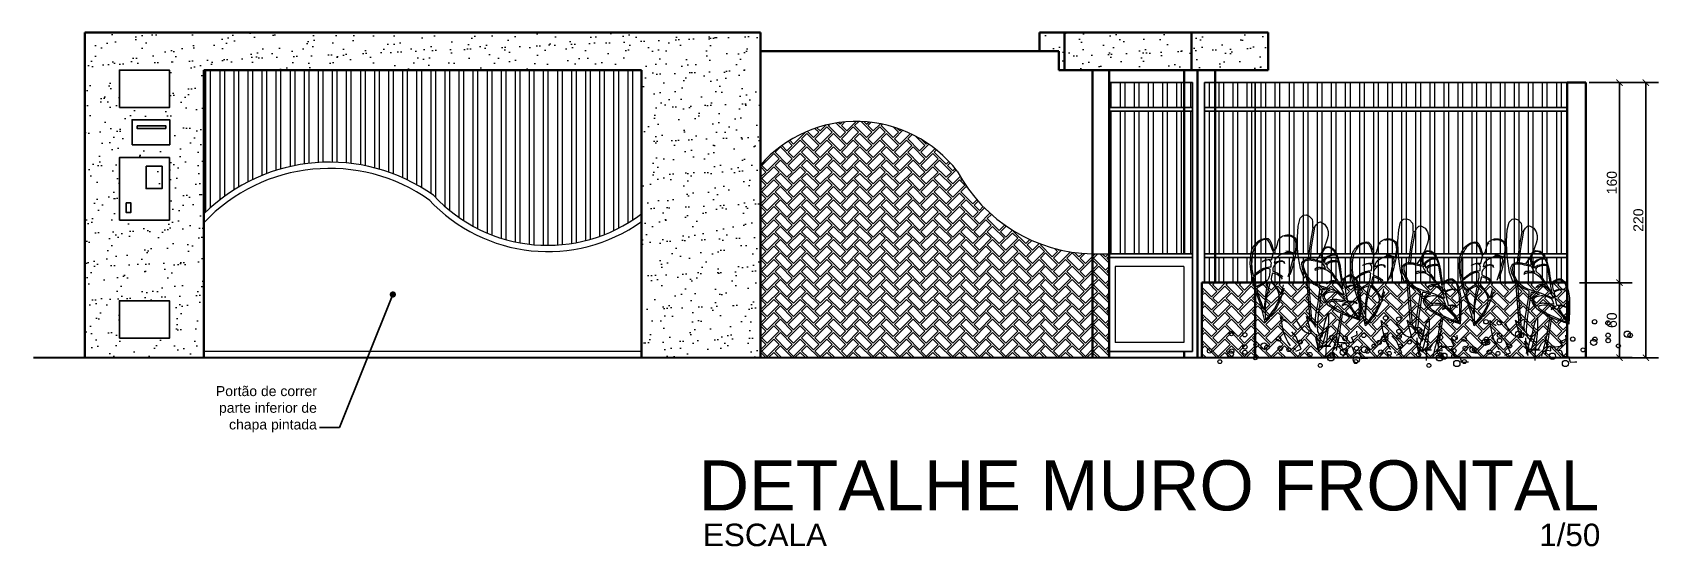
# Model space of a CAD drawing. Header units: millimetres. Extents: x 319 to 362.3, y 126.1 to 165.6.
# Drawn here: x 336.98 to 349.98, y 126.09 to 130.2 of the extents above; entities that cross this region are included whole.
import ezdxf

# ---------------------------------------------------------------- set-up
doc = ezdxf.new("R2010")
doc.units = ezdxf.units.MM
doc.header["$LTSCALE"] = 0.02
doc.header["$MEASUREMENT"] = 0
doc.layers.get('0').update_dxf_attribs({"lineweight": 13})
for name, color, linetype, lineweight in [('Auxiliares', 9, 'Continuous', 13), ('COTAS', 11, 'Continuous', 15), ('GRAMA', 101, 'Continuous', 18), ('Paredes', 4, 'Continuous', 40), ('Peitoril', 2, 'Continuous', 25), ('TEXTO', 20, 'Continuous', 20)]:
    doc.layers.add(name, color=color, linetype=linetype, lineweight=lineweight)
doc.styles.add('ROMANS', font='arial.ttf', dxfattribs={"height": 0.08})
doc.dimstyles.new('ISO-100', dxfattribs={"dimtxt": 0.12, "dimasz": 0.05, "dimexe": 0.1, "dimexo": 0.1, "dimgap": 0.02, "dimtad": 1, "dimlfac": 200, "dimzin": 12, "dimtxsty": 'ROMANS', "dimblk": 'ARCHTICK', "dimcen": 2.5, "dimclrd": 256, "dimclre": 256, "dimclrt": 1, "dimadec": 0, "dimazin": 0, "dimtfac": 1, "dimtix": 1, "dimtmove": 2, "dimatfit": 1, "dimldrblk": 'DOT', "dimfxl": 1, "dimarcsym": 0})
doc.dimstyles.new('ISO-50', dxfattribs={"dimtxt": 0.12, "dimasz": 0.05, "dimexe": 0.1, "dimexo": 0.1, "dimgap": 0.02, "dimtad": 1, "dimlfac": 100, "dimzin": 12, "dimtxsty": 'ROMANS', "dimblk": 'ARCHTICK', "dimcen": 2.5, "dimclrd": 256, "dimclre": 256, "dimclrt": 1, "dimadec": 0, "dimazin": 0, "dimtfac": 1, "dimtix": 1, "dimtmove": 2, "dimatfit": 1, "dimldrblk": 'DOT', "dimfxl": 1, "dimarcsym": 0})
pattern_1 = [(90, (18.07713, 10.19253), (-0.1125, 1e-17), []), (90, (18.11463, 10.23003), (-0.1125, 1e-17), [])]
pattern_2 = [(45, (18.07713, 10.19253), (7e-18, 0.106066017), [0.135, -0.09, 0.06, -0.015]), (45, (18.0347, 10.23496), (7e-18, 0.106066017), [0.135, -0.015, 0.06, -0.09]), (135, (18.07713, 10.19253), (-1e-17, -0.106066017), [0.06, -0.015, 0.135, -0.09]), (135, (18.13016, 10.22435), (1e-17, 0.106066017), [-0.09, 0.135, -0.015, 0.06])]
pattern_3 = [(82.5, (18.07713, 10.19253), (-0.14070132, 0.13179271), [0, -0.152, 0, -0.17, 0, -0.1625]), (52.5, (18.07713, 10.19253), (-0.07441375, 0.32469797), [0, -0.082, 0, -0.137, 0, -0.0525]), (12.5, (17.99015, 10.10556), (0.21980293, 0.22060324), [0, -0.05, 0, -0.18, 0, -0.235]), (2.5, (17.99015, 10.10556), (0.15050422, 0.27462629), [0, -0.025, 0, -0.118, 0, -0.135])]

# ---------------------------------------------------------------- blocks, each defined once
blk = doc.blocks.new('_ArchTick')
at = {"layer": 'COTAS', "color": 0, "const_width": 0.15}
blk.add_lwpolyline([(-0.5, -0.5), (0.5, 0.5)], dxfattribs=at)
blk = doc.blocks.new('_DOT')
at = {"color": 0, "linetype": 'ByBlock'}
blk.add_line((-0.5, 0), (-1, 0), dxfattribs=at)
at = {"color": 0, "linetype": 'ByBlock', "const_width": 0.5}
blk.add_lwpolyline([(-0.25, 0, 1), (0.25, 0, 1)], format="xyb", close=True, dxfattribs=at)
blk = doc.blocks.new('*D26')
at = {"layer": 'COTAS', "lineweight": -2}
for p, q in [((349.348, 128.197), (349.767, 128.197)), ((349.667, 127.597), (349.667, 128.197)), ((349.498, 127.597), (349.767, 127.597))]:
    blk.add_line(p, q, dxfattribs=at)
at = {"layer": 'Defpoints', "color": 0}
for p in [(349.248, 128.197), (349.667, 128.197), (349.398, 127.597)]:
    blk.add_point(p, dxfattribs=at)
at = {"layer": 'COTAS', "lineweight": -2, "xscale": 0.05, "yscale": 0.05, "zscale": 0.05}
for p, rotation in [((349.667, 128.197), 90), ((349.667, 127.597), 270)]:
    blk.add_blockref('_ArchTick', p, dxfattribs=dict(at, rotation=rotation))
at = {"layer": 'COTAS', "color": 1, "insert": (349.606, 127.897), "char_height": 0.08, "attachment_point": 5, "rotation": 90, "style": 'ROMANS'}
blk.add_mtext('60', dxfattribs=at)
blk = doc.blocks.new('*D27')
at = {"layer": 'COTAS', "lineweight": -2}
for p, q in [((349.423, 129.797), (349.767, 129.797)), ((349.667, 128.197), (349.667, 129.797)), ((349.348, 128.197), (349.767, 128.197))]:
    blk.add_line(p, q, dxfattribs=at)
at = {"layer": 'Defpoints', "color": 0}
for p in [(349.323, 129.797), (349.667, 129.797), (349.248, 128.197)]:
    blk.add_point(p, dxfattribs=at)
at = {"layer": 'COTAS', "lineweight": -2, "xscale": 0.05, "yscale": 0.05, "zscale": 0.05}
for p, rotation in [((349.667, 129.797), 90), ((349.667, 128.197), 270)]:
    blk.add_blockref('_ArchTick', p, dxfattribs=dict(at, rotation=rotation))
at = {"layer": 'COTAS', "color": 1, "insert": (349.606, 128.997), "char_height": 0.08, "attachment_point": 5, "rotation": 90, "style": 'ROMANS'}
blk.add_mtext('160', dxfattribs=at)
blk = doc.blocks.new('*D28')
at = {"layer": 'COTAS', "lineweight": -2}
for p, q in [((349.598, 129.797), (349.978, 129.797)), ((349.878, 127.597), (349.878, 129.797)), ((349.598, 127.597), (349.978, 127.597))]:
    blk.add_line(p, q, dxfattribs=at)
at = {"layer": 'Defpoints', "color": 0}
for p in [(349.498, 129.797), (349.878, 129.797), (349.498, 127.597)]:
    blk.add_point(p, dxfattribs=at)
at = {"layer": 'COTAS', "lineweight": -2, "xscale": 0.05, "yscale": 0.05, "zscale": 0.05}
for p, rotation in [((349.878, 129.797), 90), ((349.878, 127.597), 270)]:
    blk.add_blockref('_ArchTick', p, dxfattribs=dict(at, rotation=rotation))
at = {"layer": 'COTAS', "color": 1, "insert": (349.818, 128.697), "char_height": 0.08, "attachment_point": 5, "rotation": 90, "style": 'ROMANS'}
blk.add_mtext('220', dxfattribs=at)
blk = doc.blocks.new('A$C4EEC6580')
at = {"layer": 'GRAMA', "linetype": 'Continuous'}
for p, q in [((0.484, 1.038), (0.493, 1.047)), ((0.493, 1.047), (0.501, 1.055)), ((0.501, 1.055), (0.511, 1.063)), ((0.513, 1.052), (0.501, 1.039)), ((0.511, 1.063), (0.52, 1.069)), ((0.528, 1.062), (0.513, 1.052)), ((0.52, 1.069), (0.531, 1.074)), ((0.543, 1.07), (0.528, 1.062)), ((0.531, 1.074), (0.541, 1.079)), ((0.541, 1.079), (0.552, 1.082)), ((0.57, 1.077), (0.543, 1.07)), ((0.552, 1.082), (0.563, 1.084)), ((0.563, 1.084), (0.574, 1.085)), ((0.589, 1.075), (0.57, 1.077)), ((0.574, 1.085), (0.586, 1.085)), ((0.586, 1.085), (0.603, 1.08)), ((0.602, 1.065), (0.589, 1.075)), ((0.61, 1.048), (0.602, 1.065)), ((0.603, 1.08), (0.614, 1.066)), ((0.616, 1.028), (0.61, 1.048)), ((0.614, 1.066), (0.621, 1.047)), ((0.621, 1.047), (0.626, 1.027)), ((0.675, 1.038), (0.681, 1.051)), ((0.681, 1.051), (0.687, 1.062)), ((0.687, 1.062), (0.694, 1.07)), ((0.692, 1.053), (0.694, 1.06)), ((0.694, 1.07), (0.703, 1.076)), ((0.703, 1.076), (0.713, 1.081)), ((0.713, 1.081), (0.723, 1.085)), ((0.723, 1.085), (0.735, 1.087)), ((0.735, 1.087), (0.745, 1.088)), ((0.735, 1.08), (0.749, 1.081)), ((0.745, 1.088), (0.756, 1.088)), ((0.749, 1.081), (0.764, 1.081)), ((0.756, 1.088), (0.767, 1.087)), ((0.764, 1.081), (0.777, 1.077)), ((0.767, 1.087), (0.777, 1.085)), ((0.777, 1.085), (0.787, 1.081)), ((0.777, 1.077), (0.79, 1.072)), ((0.787, 1.081), (0.796, 1.076)), ((0.79, 1.072), (0.801, 1.063)), ((0.796, 1.076), (0.804, 1.071)), ((0.801, 1.063), (0.81, 1.05)), ((0.804, 1.071), (0.811, 1.064)), ((0.81, 1.05), (0.815, 1.035)), ((0.811, 1.064), (0.817, 1.057)), ((0.817, 1.057), (0.821, 1.048)), ((0.821, 1.048), (0.823, 1.039)), ((0.435, 0.901), (0.448, 0.972)), ((0.448, 0.917), (0.445, 0.897)), ((0.448, 0.972), (0.452, 0.984)), ((0.452, 0.937), (0.448, 0.917)), ((0.452, 0.984), (0.457, 0.996)), ((0.457, 0.956), (0.452, 0.937)), ((0.457, 0.996), (0.463, 1.008)), ((0.463, 0.975), (0.457, 0.956)), ((0.463, 1.008), (0.469, 1.019)), ((0.47, 0.993), (0.463, 0.975)), ((0.469, 1.019), (0.477, 1.029)), ((0.479, 1.01), (0.47, 0.993)), ((0.477, 1.029), (0.484, 1.038)), ((0.49, 1.025), (0.479, 1.01)), ((0.501, 1.039), (0.49, 1.025)), ((0.541, 0.908), (0.552, 0.911)), ((0.552, 0.911), (0.566, 0.914)), ((0.572, 0.91), (0.561, 0.91)), ((0.566, 0.914), (0.581, 0.915)), ((0.582, 0.91), (0.572, 0.91)), ((0.581, 0.915), (0.596, 0.913)), ((0.596, 0.913), (0.608, 0.907)), ((0.608, 0.907), (0.611, 0.914)), ((0.611, 0.914), (0.614, 0.921)), ((0.614, 0.921), (0.616, 0.928)), ((0.62, 1.006), (0.616, 1.028)), ((0.616, 0.928), (0.619, 0.935)), ((0.619, 0.935), (0.621, 0.942)), ((0.625, 0.984), (0.62, 1.006)), ((0.621, 0.942), (0.624, 0.948)), ((0.624, 0.948), (0.627, 0.956)), ((0.632, 0.964), (0.625, 0.984)), ((0.626, 1.027), (0.629, 1.007)), ((0.627, 0.956), (0.632, 0.964)), ((0.629, 1.007), (0.632, 0.991)), ((0.632, 0.991), (0.636, 0.981)), ((0.636, 0.981), (0.643, 0.98)), ((0.643, 0.915), (0.637, 0.908)), ((0.643, 0.98), (0.651, 0.988)), ((0.652, 0.922), (0.643, 0.915)), ((0.651, 0.988), (0.658, 0.998)), ((0.662, 0.928), (0.652, 0.922)), ((0.658, 0.998), (0.664, 1.011)), ((0.673, 0.933), (0.662, 0.928)), ((0.664, 1.011), (0.67, 1.025)), ((0.67, 1.025), (0.675, 1.038)), ((0.685, 0.939), (0.673, 0.933)), ((0.697, 0.943), (0.685, 0.939)), ((0.71, 0.946), (0.697, 0.943)), ((0.723, 0.948), (0.71, 0.946)), ((0.736, 0.948), (0.723, 0.948)), ((0.74, 0.958), (0.73, 0.96)), ((0.748, 0.947), (0.736, 0.948)), ((0.75, 0.956), (0.74, 0.958)), ((0.759, 0.944), (0.748, 0.947)), ((0.759, 0.953), (0.75, 0.956)), ((0.767, 0.949), (0.759, 0.953)), ((0.768, 0.94), (0.759, 0.944)), ((0.775, 0.945), (0.767, 0.949)), ((0.777, 0.933), (0.768, 0.94)), ((0.782, 0.94), (0.775, 0.945)), ((0.775, 0.882), (0.789, 0.913)), ((0.784, 0.924), (0.777, 0.933)), ((0.789, 0.935), (0.782, 0.94)), ((0.789, 0.913), (0.784, 0.924)), ((0.794, 0.929), (0.789, 0.935)), ((0.807, 0.962), (0.794, 0.929)), ((0.802, 0.921), (0.794, 0.9)), ((0.808, 0.942), (0.802, 0.921)), ((0.815, 0.991), (0.807, 0.962)), ((0.813, 0.961), (0.808, 0.942)), ((0.818, 0.98), (0.813, 0.961)), ((0.815, 1.035), (0.817, 1.015)), ((0.817, 1.015), (0.815, 0.991)), ((0.821, 0.998), (0.818, 0.98)), ((0.823, 1.014), (0.821, 0.998)), ((0.823, 1.039), (0.824, 1.029)), ((0.824, 1.029), (0.823, 1.014)), ((1.01, 0.902), (1.015, 0.916)), ((1.015, 0.916), (1.02, 0.928)), ((1.02, 0.928), (1.028, 0.939)), ((1.028, 0.939), (1.04, 0.948)), ((1.04, 0.948), (1.06, 0.951)), ((1.06, 0.951), (1.078, 0.948)), ((1.078, 0.948), (1.093, 0.942)), ((1.093, 0.942), (1.105, 0.931)), ((1.105, 0.931), (1.116, 0.916)), ((1.116, 0.916), (1.124, 0.898)), ((0.432, 0.833), (0.435, 0.901)), ((0.436, 0.767), (0.432, 0.833)), ((0.443, 0.877), (0.442, 0.857)), ((0.442, 0.857), (0.442, 0.838)), ((0.442, 0.838), (0.443, 0.819)), ((0.445, 0.897), (0.443, 0.877)), ((0.443, 0.819), (0.445, 0.802)), ((0.445, 0.802), (0.455, 0.808)), ((0.445, 0.789), (0.452, 0.794)), ((0.448, 0.765), (0.445, 0.789)), ((0.452, 0.794), (0.461, 0.801)), ((0.455, 0.808), (0.464, 0.814)), ((0.461, 0.801), (0.47, 0.807)), ((0.464, 0.814), (0.472, 0.819)), ((0.47, 0.807), (0.479, 0.813)), ((0.472, 0.819), (0.481, 0.824)), ((0.479, 0.813), (0.49, 0.819)), ((0.481, 0.824), (0.489, 0.829)), ((0.489, 0.829), (0.497, 0.833)), ((0.49, 0.819), (0.501, 0.825)), ((0.497, 0.833), (0.504, 0.837)), ((0.501, 0.825), (0.513, 0.83)), ((0.504, 0.837), (0.512, 0.841)), ((0.512, 0.841), (0.52, 0.844)), ((0.513, 0.83), (0.524, 0.835)), ((0.52, 0.844), (0.529, 0.847)), ((0.524, 0.835), (0.535, 0.839)), ((0.529, 0.847), (0.538, 0.849)), ((0.531, 0.904), (0.533, 0.905)), ((0.535, 0.905), (0.531, 0.904)), ((0.533, 0.905), (0.541, 0.908)), ((0.542, 0.906), (0.535, 0.905)), ((0.535, 0.839), (0.545, 0.842)), ((0.538, 0.849), (0.548, 0.851)), ((0.551, 0.908), (0.542, 0.906)), ((0.545, 0.842), (0.555, 0.844)), ((0.548, 0.851), (0.559, 0.852)), ((0.561, 0.91), (0.551, 0.908)), ((0.555, 0.844), (0.563, 0.845)), ((0.559, 0.852), (0.57, 0.853)), ((0.563, 0.845), (0.571, 0.845)), ((0.57, 0.853), (0.583, 0.853)), ((0.571, 0.845), (0.577, 0.843)), ((0.574, 0.788), (0.571, 0.778)), ((0.577, 0.798), (0.574, 0.788)), ((0.577, 0.843), (0.581, 0.839)), ((0.58, 0.809), (0.577, 0.798)), ((0.582, 0.821), (0.58, 0.809)), ((0.581, 0.839), (0.584, 0.834)), ((0.591, 0.906), (0.582, 0.91)), ((0.584, 0.834), (0.582, 0.821)), ((0.583, 0.853), (0.597, 0.853)), ((0.6, 0.802), (0.588, 0.775)), ((0.598, 0.899), (0.591, 0.906)), ((0.597, 0.853), (0.598, 0.861)), ((0.602, 0.888), (0.598, 0.899)), ((0.598, 0.861), (0.6, 0.871)), ((0.6, 0.871), (0.602, 0.88)), ((0.619, 0.793), (0.6, 0.802)), ((0.602, 0.88), (0.602, 0.888)), ((0.609, 0.84), (0.605, 0.816)), ((0.605, 0.816), (0.626, 0.805)), ((0.621, 0.859), (0.609, 0.84)), ((0.636, 0.784), (0.619, 0.793)), ((0.638, 0.873), (0.621, 0.859)), ((0.632, 0.902), (0.624, 0.88)), ((0.624, 0.88), (0.643, 0.886)), ((0.626, 0.805), (0.643, 0.794)), ((0.637, 0.908), (0.632, 0.902)), ((0.649, 0.774), (0.636, 0.784)), ((0.656, 0.882), (0.638, 0.873)), ((0.643, 0.886), (0.66, 0.89)), ((0.643, 0.794), (0.656, 0.783)), ((0.674, 0.886), (0.656, 0.882)), ((0.656, 0.783), (0.667, 0.772)), ((0.66, 0.89), (0.674, 0.89)), ((0.674, 0.89), (0.687, 0.89)), ((0.69, 0.884), (0.674, 0.886)), ((0.687, 0.89), (0.696, 0.886)), ((0.701, 0.877), (0.69, 0.884)), ((0.696, 0.886), (0.702, 0.881)), ((0.705, 0.864), (0.701, 0.877)), ((0.702, 0.881), (0.705, 0.873)), ((0.705, 0.873), (0.705, 0.864)), ((0.721, 0.758), (0.732, 0.781)), ((0.732, 0.781), (0.744, 0.804)), ((0.747, 0.79), (0.737, 0.769)), ((0.744, 0.804), (0.753, 0.828)), ((0.758, 0.812), (0.747, 0.79)), ((0.753, 0.828), (0.764, 0.854)), ((0.768, 0.834), (0.758, 0.812)), ((0.764, 0.854), (0.775, 0.882)), ((0.777, 0.857), (0.768, 0.834)), ((0.786, 0.879), (0.777, 0.857)), ((0.794, 0.9), (0.786, 0.879)), ((0.842, 0.839), (0.845, 0.85)), ((0.842, 0.826), (0.842, 0.839)), ((0.843, 0.812), (0.842, 0.826)), ((0.845, 0.798), (0.843, 0.812)), ((0.845, 0.85), (0.854, 0.86)), ((0.849, 0.783), (0.845, 0.798)), ((0.853, 0.769), (0.849, 0.783)), ((0.854, 0.86), (0.863, 0.868)), ((0.855, 0.825), (0.857, 0.841)), ((0.857, 0.804), (0.855, 0.825)), ((0.857, 0.841), (0.862, 0.852)), ((0.862, 0.778), (0.857, 0.804)), ((0.862, 0.852), (0.87, 0.861)), ((0.863, 0.868), (0.873, 0.872)), ((0.87, 0.861), (0.88, 0.865)), ((0.873, 0.872), (0.882, 0.876)), ((0.88, 0.865), (0.892, 0.866)), ((0.882, 0.876), (0.892, 0.877)), ((0.892, 0.877), (0.902, 0.877)), ((0.892, 0.866), (0.906, 0.866)), ((0.902, 0.877), (0.912, 0.875)), ((0.906, 0.866), (0.921, 0.862)), ((0.912, 0.875), (0.923, 0.872)), ((0.921, 0.862), (0.936, 0.858)), ((0.923, 0.872), (0.933, 0.869)), ((0.933, 0.869), (0.943, 0.866)), ((0.936, 0.858), (0.951, 0.852)), ((0.941, 0.786), (0.94, 0.775)), ((0.948, 0.792), (0.941, 0.786)), ((0.943, 0.866), (0.954, 0.861)), ((0.945, 0.778), (0.95, 0.78)), ((0.958, 0.796), (0.948, 0.792)), ((0.95, 0.78), (0.957, 0.783)), ((0.951, 0.852), (0.966, 0.847)), ((0.954, 0.861), (0.965, 0.857)), ((0.957, 0.783), (0.965, 0.785)), ((0.97, 0.796), (0.958, 0.796)), ((0.965, 0.857), (0.976, 0.852)), ((0.965, 0.785), (0.973, 0.786)), ((0.966, 0.847), (0.98, 0.841)), ((0.985, 0.794), (0.97, 0.796)), ((0.973, 0.786), (0.982, 0.786)), ((0.976, 0.852), (0.986, 0.848)), ((0.98, 0.841), (0.993, 0.836)), ((0.982, 0.786), (0.991, 0.785)), ((0.999, 0.79), (0.985, 0.794)), ((0.986, 0.848), (0.997, 0.845)), ((0.991, 0.785), (1.002, 0.783)), ((0.993, 0.836), (1.005, 0.832)), ((0.997, 0.845), (1.008, 0.843)), ((1.012, 0.785), (0.999, 0.79)), ((1.002, 0.783), (1.012, 0.78)), ((1.005, 0.832), (1.008, 0.821)), ((1.008, 0.888), (1.01, 0.902)), ((1.008, 0.873), (1.008, 0.888)), ((1.008, 0.858), (1.008, 0.873)), ((1.008, 0.843), (1.008, 0.858)), ((1.008, 0.821), (1.015, 0.806)), ((1.024, 0.78), (1.012, 0.785)), ((1.015, 0.806), (1.021, 0.792)), ((1.021, 0.792), (1.024, 0.78)), ((1.041, 0.808), (1.038, 0.802)), ((1.038, 0.802), (1.038, 0.794)), ((1.038, 0.794), (1.04, 0.786)), ((1.04, 0.786), (1.06, 0.76)), ((1.045, 0.813), (1.041, 0.808)), ((1.051, 0.817), (1.045, 0.813)), ((1.058, 0.82), (1.051, 0.817)), ((1.067, 0.823), (1.058, 0.82)), ((1.075, 0.824), (1.067, 0.823)), ((1.084, 0.825), (1.075, 0.824)), ((1.093, 0.825), (1.084, 0.825)), ((1.102, 0.825), (1.093, 0.825)), ((1.111, 0.823), (1.102, 0.825)), ((1.119, 0.822), (1.111, 0.823)), ((1.126, 0.82), (1.119, 0.822)), ((1.124, 0.898), (1.13, 0.878)), ((1.131, 0.818), (1.126, 0.82)), ((1.13, 0.878), (1.135, 0.856)), ((1.134, 0.816), (1.131, 0.818)), ((1.135, 0.767), (1.134, 0.816)), ((1.135, 0.856), (1.138, 0.832)), ((1.138, 0.832), (1.141, 0.807)), ((1.141, 0.807), (1.143, 0.783)), ((1.143, 0.783), (1.143, 0.757)), ((0.445, 0.702), (0.436, 0.767)), ((0.458, 0.635), (0.445, 0.702)), ((0.449, 0.747), (0.448, 0.765)), ((0.452, 0.73), (0.449, 0.747)), ((0.457, 0.713), (0.452, 0.73)), ((0.464, 0.713), (0.457, 0.713)), ((0.468, 0.702), (0.459, 0.697)), ((0.459, 0.697), (0.461, 0.678)), ((0.461, 0.678), (0.463, 0.656)), ((0.463, 0.656), (0.468, 0.632)), ((0.476, 0.717), (0.464, 0.713)), ((0.48, 0.707), (0.468, 0.702)), ((0.49, 0.722), (0.476, 0.717)), ((0.493, 0.714), (0.48, 0.707)), ((0.506, 0.729), (0.49, 0.722)), ((0.508, 0.72), (0.493, 0.714)), ((0.522, 0.736), (0.506, 0.729)), ((0.523, 0.727), (0.508, 0.72)), ((0.537, 0.743), (0.522, 0.736)), ((0.537, 0.731), (0.523, 0.727)), ((0.523, 0.627), (0.531, 0.657)), ((0.529, 0.618), (0.542, 0.655)), ((0.531, 0.657), (0.54, 0.686)), ((0.549, 0.749), (0.537, 0.743)), ((0.549, 0.733), (0.537, 0.731)), ((0.54, 0.686), (0.549, 0.712)), ((0.542, 0.655), (0.555, 0.686)), ((0.556, 0.753), (0.549, 0.749)), ((0.559, 0.734), (0.549, 0.733)), ((0.549, 0.712), (0.559, 0.734)), ((0.555, 0.686), (0.567, 0.713)), ((0.562, 0.762), (0.556, 0.753)), ((0.567, 0.77), (0.562, 0.762)), ((0.571, 0.778), (0.567, 0.77)), ((0.567, 0.713), (0.575, 0.734)), ((0.575, 0.734), (0.595, 0.71)), ((0.588, 0.775), (0.583, 0.756)), ((0.583, 0.756), (0.584, 0.74)), ((0.584, 0.74), (0.59, 0.727)), ((0.59, 0.727), (0.6, 0.711)), ((0.595, 0.71), (0.609, 0.687)), ((0.6, 0.711), (0.612, 0.691)), ((0.609, 0.687), (0.619, 0.666)), ((0.612, 0.691), (0.627, 0.664)), ((0.619, 0.666), (0.625, 0.645)), ((0.627, 0.664), (0.643, 0.626)), ((0.659, 0.764), (0.649, 0.774)), ((0.656, 0.649), (0.661, 0.661)), ((0.667, 0.753), (0.659, 0.764)), ((0.661, 0.661), (0.667, 0.673)), ((0.675, 0.67), (0.665, 0.646)), ((0.667, 0.772), (0.674, 0.759)), ((0.672, 0.742), (0.667, 0.753)), ((0.667, 0.673), (0.671, 0.684)), ((0.671, 0.684), (0.674, 0.696)), ((0.858, 0.756), (0.853, 0.769)), ((0.862, 0.745), (0.858, 0.756)), ((0.873, 0.745), (0.862, 0.778)), ((0.871, 0.722), (0.862, 0.745)), ((0.88, 0.704), (0.871, 0.722)), ((0.88, 0.728), (0.873, 0.745)), ((0.889, 0.712), (0.88, 0.728)), ((0.891, 0.689), (0.88, 0.704)), ((0.901, 0.698), (0.889, 0.712)), ((0.903, 0.678), (0.891, 0.689)), ((0.912, 0.686), (0.901, 0.698)), ((0.915, 0.668), (0.903, 0.678)), ((0.925, 0.675), (0.912, 0.686)), ((0.929, 0.659), (0.915, 0.668)), ((0.94, 0.664), (0.925, 0.675)), ((0.944, 0.649), (0.929, 0.659)), ((0.94, 0.775), (0.945, 0.778)), ((0.955, 0.655), (0.94, 0.664)), ((0.972, 0.646), (0.955, 0.655)), ((1.012, 0.78), (1.022, 0.774)), ((1.035, 0.67), (1.018, 0.659)), ((1.018, 0.659), (1.027, 0.661)), ((1.022, 0.774), (1.033, 0.768)), ((1.027, 0.661), (1.036, 0.663)), ((1.033, 0.768), (1.043, 0.759)), ((1.052, 0.675), (1.035, 0.67)), ((1.036, 0.663), (1.045, 0.664)), ((1.043, 0.759), (1.054, 0.749)), ((1.045, 0.664), (1.054, 0.666)), ((1.068, 0.675), (1.052, 0.675)), ((1.054, 0.749), (1.064, 0.736)), ((1.054, 0.666), (1.063, 0.666)), ((1.06, 0.76), (1.077, 0.731)), ((1.063, 0.666), (1.071, 0.666)), ((1.064, 0.736), (1.073, 0.72)), ((1.081, 0.673), (1.068, 0.675)), ((1.071, 0.666), (1.08, 0.664)), ((1.073, 0.72), (1.083, 0.702)), ((1.077, 0.731), (1.092, 0.701)), ((1.08, 0.664), (1.088, 0.66)), ((1.091, 0.671), (1.081, 0.673)), ((1.083, 0.702), (1.093, 0.684)), ((1.088, 0.66), (1.096, 0.655)), ((1.095, 0.674), (1.091, 0.671)), ((1.092, 0.701), (1.106, 0.672)), ((1.093, 0.684), (1.095, 0.674)), ((1.096, 0.655), (1.104, 0.648)), ((1.106, 0.672), (1.118, 0.646)), ((1.138, 0.702), (1.135, 0.767)), ((1.14, 0.64), (1.138, 0.702)), ((1.143, 0.757), (1.143, 0.733)), ((1.143, 0.733), (1.143, 0.709)), ((1.143, 0.709), (1.143, 0.687)), ((1.143, 0.687), (1.143, 0.667)), ((1.143, 0.667), (1.158, 0.68)), ((1.158, 0.68), (1.172, 0.691)), ((1.172, 0.691), (1.185, 0.698)), ((1.185, 0.698), (1.197, 0.702)), ((1.197, 0.702), (1.207, 0.704)), ((1.207, 0.704), (1.217, 0.703)), ((1.217, 0.703), (1.228, 0.7)), ((1.228, 0.7), (1.237, 0.694)), ((1.237, 0.694), (1.257, 0.67)), ((1.257, 0.67), (1.269, 0.634)), ((0.471, 0.567), (0.458, 0.635)), ((0.468, 0.632), (0.473, 0.606)), ((0.482, 0.496), (0.471, 0.567)), ((0.473, 0.606), (0.479, 0.581)), ((0.479, 0.581), (0.484, 0.556)), ((0.484, 0.556), (0.49, 0.534)), ((0.49, 0.534), (0.495, 0.516)), ((0.495, 0.516), (0.501, 0.54)), ((0.5, 0.487), (0.507, 0.534)), ((0.501, 0.54), (0.508, 0.567)), ((0.507, 0.534), (0.517, 0.578)), ((0.508, 0.567), (0.515, 0.597)), ((0.515, 0.597), (0.523, 0.627)), ((0.517, 0.578), (0.529, 0.618)), ((0.578, 0.52), (0.563, 0.504)), ((0.591, 0.537), (0.578, 0.52)), ((0.598, 0.528), (0.588, 0.515)), ((0.603, 0.554), (0.591, 0.537)), ((0.608, 0.542), (0.598, 0.528)), ((0.614, 0.571), (0.603, 0.554)), ((0.618, 0.556), (0.608, 0.542)), ((0.62, 0.588), (0.614, 0.571)), ((0.627, 0.572), (0.618, 0.556)), ((0.625, 0.606), (0.62, 0.588)), ((0.625, 0.645), (0.627, 0.626)), ((0.627, 0.626), (0.625, 0.606)), ((0.636, 0.588), (0.627, 0.572)), ((0.645, 0.605), (0.636, 0.588)), ((0.643, 0.626), (0.649, 0.637)), ((0.655, 0.626), (0.645, 0.605)), ((0.649, 0.637), (0.656, 0.649)), ((0.665, 0.646), (0.655, 0.626)), ((0.921, 0.489), (0.935, 0.536)), ((0.935, 0.536), (0.948, 0.579)), ((0.961, 0.637), (0.944, 0.649)), ((0.945, 0.51), (0.961, 0.565)), ((0.948, 0.579), (0.958, 0.614)), ((0.958, 0.614), (0.961, 0.637)), ((0.961, 0.565), (0.981, 0.629)), ((0.99, 0.637), (0.972, 0.646)), ((0.978, 0.572), (0.972, 0.558)), ((0.972, 0.558), (0.974, 0.543)), ((0.974, 0.543), (0.979, 0.527)), ((0.99, 0.584), (0.978, 0.572)), ((0.979, 0.527), (0.989, 0.511)), ((0.981, 0.629), (0.986, 0.627)), ((0.986, 0.627), (0.992, 0.624)), ((0.987, 0.557), (0.989, 0.565)), ((0.988, 0.547), (0.987, 0.557)), ((0.991, 0.537), (0.988, 0.547)), ((0.989, 0.565), (0.993, 0.573)), ((1.008, 0.628), (0.99, 0.637)), ((1.009, 0.594), (0.99, 0.584)), ((1.008, 0.51), (0.991, 0.537)), ((0.992, 0.624), (0.999, 0.621)), ((0.993, 0.573), (0.999, 0.579)), ((0.999, 0.621), (1.007, 0.618)), ((0.999, 0.579), (1.007, 0.583)), ((1.007, 0.618), (1.015, 0.614)), ((1.007, 0.583), (1.017, 0.587)), ((1.028, 0.619), (1.008, 0.628)), ((1.037, 0.602), (1.009, 0.594)), ((1.02, 0.522), (1.013, 0.517)), ((1.015, 0.614), (1.023, 0.61)), ((1.017, 0.587), (1.028, 0.589)), ((1.027, 0.525), (1.02, 0.522)), ((1.023, 0.61), (1.031, 0.606)), ((1.035, 0.527), (1.027, 0.525)), ((1.049, 0.608), (1.028, 0.619)), ((1.028, 0.589), (1.04, 0.59)), ((1.031, 0.606), (1.037, 0.602)), ((1.044, 0.527), (1.035, 0.527)), ((1.04, 0.59), (1.053, 0.589)), ((1.053, 0.527), (1.044, 0.527)), ((1.071, 0.597), (1.049, 0.608)), ((1.053, 0.589), (1.066, 0.587)), ((1.062, 0.526), (1.053, 0.527)), ((1.071, 0.524), (1.062, 0.526)), ((1.066, 0.587), (1.079, 0.583)), ((1.093, 0.585), (1.071, 0.597)), ((1.081, 0.522), (1.071, 0.524)), ((1.079, 0.583), (1.092, 0.579)), ((1.091, 0.519), (1.081, 0.522)), ((1.092, 0.579), (1.105, 0.572)), ((1.116, 0.572), (1.093, 0.585)), ((1.104, 0.648), (1.111, 0.639)), ((1.105, 0.572), (1.118, 0.563)), ((1.111, 0.639), (1.118, 0.628)), ((1.14, 0.556), (1.116, 0.572)), ((1.118, 0.646), (1.127, 0.624)), ((1.118, 0.628), (1.126, 0.614)), ((1.118, 0.563), (1.129, 0.554)), ((1.126, 0.614), (1.133, 0.599)), ((1.127, 0.624), (1.136, 0.609)), ((1.129, 0.554), (1.135, 0.544)), ((1.133, 0.599), (1.139, 0.579)), ((1.135, 0.544), (1.138, 0.531)), ((1.136, 0.609), (1.143, 0.602)), ((1.138, 0.531), (1.141, 0.519)), ((1.139, 0.579), (1.145, 0.556)), ((1.143, 0.602), (1.14, 0.64)), ((1.145, 0.556), (1.14, 0.556)), ((1.159, 0.605), (1.158, 0.575)), ((1.158, 0.575), (1.16, 0.548)), ((1.165, 0.605), (1.159, 0.605)), ((1.16, 0.548), (1.163, 0.523)), ((1.163, 0.523), (1.167, 0.494)), ((1.176, 0.607), (1.165, 0.605)), ((1.19, 0.611), (1.176, 0.607)), ((1.206, 0.614), (1.19, 0.611)), ((1.223, 0.614), (1.206, 0.614)), ((1.238, 0.612), (1.223, 0.614)), ((1.251, 0.603), (1.238, 0.612)), ((1.262, 0.588), (1.251, 0.603)), ((1.26, 0.496), (1.264, 0.536)), ((1.264, 0.569), (1.262, 0.588)), ((1.264, 0.536), (1.264, 0.569)), ((1.273, 0.538), (1.268, 0.484)), ((1.269, 0.634), (1.274, 0.588)), ((1.274, 0.588), (1.273, 0.538)), ((0.489, 0.421), (0.482, 0.496)), ((0.507, 0.436), (0.489, 0.421)), ((0.497, 0.437), (0.5, 0.487)), ((0.514, 0.455), (0.497, 0.437)), ((0.524, 0.45), (0.507, 0.436)), ((0.531, 0.471), (0.514, 0.455)), ((0.538, 0.464), (0.524, 0.45)), ((0.547, 0.488), (0.531, 0.471)), ((0.552, 0.477), (0.538, 0.464)), ((0.563, 0.504), (0.547, 0.488)), ((0.565, 0.489), (0.552, 0.477)), ((0.577, 0.502), (0.565, 0.489)), ((0.588, 0.515), (0.577, 0.502)), ((0.62, 0.397), (0.618, 0.448)), ((0.618, 0.448), (0.626, 0.434)), ((0.623, 0.354), (0.62, 0.397)), ((0.626, 0.434), (0.637, 0.422)), ((0.637, 0.422), (0.651, 0.41)), ((0.651, 0.41), (0.665, 0.4)), ((0.737, 0.412), (0.748, 0.379)), ((0.824, 0.421), (0.831, 0.409)), ((0.843, 0.28), (0.824, 0.421)), ((0.831, 0.409), (0.84, 0.399)), ((0.84, 0.399), (0.848, 0.389)), ((0.885, 0.356), (0.893, 0.395)), ((0.893, 0.395), (0.905, 0.441)), ((0.905, 0.441), (0.921, 0.489)), ((0.912, 0.388), (0.92, 0.422)), ((0.92, 0.422), (0.931, 0.462)), ((0.931, 0.462), (0.945, 0.51)), ((0.989, 0.408), (0.977, 0.389)), ((0.989, 0.511), (1.002, 0.494)), ((1.002, 0.421), (0.989, 0.408)), ((0.997, 0.37), (1.002, 0.421)), ((1.002, 0.494), (1.017, 0.479)), ((1.013, 0.517), (1.008, 0.51)), ((1.017, 0.479), (1.033, 0.464)), ((1.033, 0.464), (1.049, 0.45)), ((1.049, 0.45), (1.064, 0.437)), ((1.064, 0.437), (1.078, 0.428)), ((1.078, 0.428), (1.089, 0.42)), ((1.089, 0.42), (1.097, 0.415)), ((1.1, 0.413), (1.089, 0.38)), ((1.101, 0.516), (1.091, 0.519)), ((1.097, 0.415), (1.1, 0.413)), ((1.111, 0.514), (1.101, 0.516)), ((1.11, 0.405), (1.102, 0.379)), ((1.115, 0.401), (1.11, 0.405)), ((1.12, 0.511), (1.111, 0.514)), ((1.121, 0.397), (1.115, 0.401)), ((1.129, 0.509), (1.12, 0.511)), ((1.129, 0.393), (1.121, 0.397)), ((1.137, 0.508), (1.129, 0.509)), ((1.137, 0.388), (1.129, 0.393)), ((1.145, 0.507), (1.137, 0.508)), ((1.141, 0.519), (1.145, 0.507)), ((1.167, 0.494), (1.174, 0.494)), ((1.174, 0.494), (1.183, 0.495)), ((1.183, 0.486), (1.179, 0.48)), ((1.179, 0.48), (1.179, 0.471)), ((1.179, 0.471), (1.182, 0.46)), ((1.182, 0.46), (1.187, 0.447)), ((1.183, 0.495), (1.193, 0.495)), ((1.19, 0.488), (1.183, 0.486)), ((1.187, 0.447), (1.193, 0.433)), ((1.201, 0.486), (1.19, 0.488)), ((1.193, 0.495), (1.204, 0.493)), ((1.193, 0.433), (1.2, 0.418)), ((1.2, 0.418), (1.208, 0.404)), ((1.217, 0.48), (1.201, 0.486)), ((1.204, 0.493), (1.215, 0.491)), ((1.208, 0.404), (1.216, 0.39)), ((1.215, 0.491), (1.225, 0.486)), ((1.237, 0.467), (1.217, 0.48)), ((1.225, 0.486), (1.232, 0.478)), ((1.232, 0.478), (1.237, 0.467)), ((1.243, 0.378), (1.248, 0.412)), ((1.248, 0.412), (1.255, 0.453)), ((1.26, 0.43), (1.25, 0.379)), ((1.255, 0.453), (1.26, 0.496)), ((1.268, 0.484), (1.26, 0.43)), ((0.627, 0.318), (0.623, 0.354)), ((0.632, 0.287), (0.627, 0.318)), ((0.639, 0.262), (0.632, 0.287)), ((0.647, 0.24), (0.639, 0.262)), ((0.704, 0.294), (0.69, 0.314)), ((0.718, 0.27), (0.704, 0.294)), ((0.747, 0.168), (0.718, 0.27)), ((0.748, 0.379), (0.761, 0.348)), ((0.761, 0.348), (0.777, 0.323)), ((0.777, 0.323), (0.796, 0.302)), ((0.796, 0.302), (0.818, 0.287)), ((0.818, 0.287), (0.843, 0.28)), ((0.848, 0.389), (0.856, 0.379)), ((0.856, 0.379), (0.864, 0.368)), ((0.864, 0.368), (0.871, 0.356)), ((0.871, 0.356), (0.878, 0.343)), ((0.878, 0.343), (0.883, 0.327)), ((0.882, 0.225), (0.885, 0.27)), ((0.883, 0.327), (0.885, 0.356)), ((0.898, 0.318), (0.901, 0.337)), ((0.898, 0.303), (0.898, 0.318)), ((0.898, 0.291), (0.898, 0.303)), ((0.901, 0.281), (0.898, 0.291)), ((0.901, 0.337), (0.905, 0.36)), ((0.903, 0.273), (0.901, 0.281)), ((0.907, 0.265), (0.903, 0.273)), ((0.905, 0.36), (0.912, 0.388)), ((0.912, 0.258), (0.907, 0.265)), ((0.929, 0.277), (0.919, 0.254)), ((0.928, 0.26), (0.921, 0.24)), ((0.936, 0.285), (0.928, 0.26)), ((0.94, 0.299), (0.929, 0.277)), ((0.945, 0.311), (0.936, 0.285)), ((0.954, 0.339), (0.945, 0.311)), ((0.962, 0.282), (0.951, 0.254)), ((0.966, 0.365), (0.954, 0.339)), ((0.973, 0.31), (0.962, 0.282)), ((0.964, 0.222), (0.976, 0.27)), ((0.977, 0.389), (0.966, 0.365)), ((0.976, 0.27), (0.988, 0.319)), ((0.988, 0.319), (0.997, 0.37)), ((1.054, 0.272), (1.046, 0.25)), ((1.062, 0.296), (1.054, 0.272)), ((1.071, 0.322), (1.062, 0.296)), ((1.073, 0.277), (1.065, 0.251)), ((1.08, 0.35), (1.071, 0.322)), ((1.08, 0.303), (1.073, 0.277)), ((1.089, 0.38), (1.08, 0.35)), ((1.087, 0.328), (1.08, 0.303)), ((1.095, 0.354), (1.087, 0.328)), ((1.102, 0.379), (1.095, 0.354)), ((1.146, 0.383), (1.137, 0.388)), ((1.156, 0.378), (1.146, 0.383)), ((1.166, 0.373), (1.156, 0.378)), ((1.176, 0.368), (1.166, 0.373)), ((1.186, 0.362), (1.176, 0.368)), ((1.197, 0.357), (1.186, 0.362)), ((1.206, 0.352), (1.197, 0.357)), ((1.215, 0.348), (1.206, 0.352)), ((1.223, 0.343), (1.215, 0.348)), ((1.216, 0.39), (1.223, 0.377)), ((1.223, 0.377), (1.23, 0.366)), ((1.23, 0.34), (1.223, 0.343)), ((1.23, 0.366), (1.235, 0.359)), ((1.236, 0.337), (1.23, 0.34)), ((1.235, 0.359), (1.237, 0.354)), ((1.24, 0.334), (1.236, 0.337)), ((1.237, 0.354), (1.239, 0.357)), ((1.239, 0.357), (1.243, 0.378)), ((1.25, 0.379), (1.24, 0.334)), ((0.656, 0.222), (0.647, 0.24)), ((0.665, 0.207), (0.656, 0.222)), ((0.7, 0.169), (0.688, 0.182)), ((0.702, 0.157), (0.747, 0.168)), ((0.739, 0.125), (0.726, 0.141)), ((0.875, 0.245), (0.883, 0.236)), ((0.876, 0.216), (0.875, 0.245)), ((0.879, 0.186), (0.876, 0.216)), ((0.882, 0.157), (0.879, 0.186)), ((0.881, 0.214), (0.882, 0.225)), ((0.881, 0.202), (0.881, 0.214)), ((0.882, 0.191), (0.881, 0.202)), ((0.884, 0.185), (0.882, 0.191)), ((0.883, 0.129), (0.882, 0.157)), ((0.883, 0.236), (0.889, 0.227)), ((0.897, 0.17), (0.883, 0.151)), ((0.883, 0.151), (0.883, 0.129)), ((0.887, 0.183), (0.884, 0.185)), ((0.892, 0.189), (0.887, 0.183)), ((0.889, 0.227), (0.893, 0.218)), ((0.898, 0.204), (0.892, 0.189)), ((0.893, 0.218), (0.896, 0.21)), ((0.896, 0.21), (0.896, 0.2)), ((0.896, 0.2), (0.897, 0.191)), ((0.897, 0.191), (0.897, 0.181)), ((0.897, 0.181), (0.897, 0.17)), ((0.907, 0.23), (0.898, 0.204)), ((0.919, 0.254), (0.907, 0.23)), ((0.916, 0.249), (0.912, 0.258)), ((0.926, 0.198), (0.912, 0.168)), ((0.912, 0.168), (0.919, 0.168)), ((0.921, 0.24), (0.916, 0.249)), ((0.919, 0.168), (0.926, 0.167)), ((0.939, 0.226), (0.926, 0.198)), ((0.926, 0.167), (0.935, 0.166)), ((0.935, 0.166), (0.944, 0.166)), ((0.951, 0.254), (0.939, 0.226)), ((0.941, 0.127), (0.952, 0.174)), ((0.944, 0.166), (0.953, 0.164)), ((0.952, 0.174), (0.964, 0.222)), ((0.953, 0.164), (0.964, 0.163)), ((0.964, 0.163), (0.974, 0.162)), ((0.974, 0.162), (0.985, 0.16)), ((1.007, 0.15), (0.998, 0.13)), ((1.015, 0.169), (1.007, 0.15)), ((1.023, 0.188), (1.015, 0.169)), ((1.032, 0.147), (1.022, 0.12)), ((1.031, 0.209), (1.023, 0.188)), ((1.039, 0.229), (1.031, 0.209)), ((1.041, 0.173), (1.032, 0.147)), ((1.046, 0.25), (1.039, 0.229)), ((1.049, 0.2), (1.041, 0.173)), ((1.058, 0.226), (1.049, 0.2)), ((1.065, 0.251), (1.058, 0.226)), ((0.934, 0.081), (0.941, 0.127)), ((0.998, 0.13), (0.989, 0.109))]:
    blk.add_line(p, q, dxfattribs=at)
for points in [[(0.846, 0.726), (0.826, 0.807), (0.824, 0.894), (0.826, 0.969), (0.837, 1.058), (0.855, 1.146), (0.878, 1.206), (0.905, 1.227), (0.929, 1.226), (0.952, 1.213), (0.972, 1.185), (0.972, 1.164), (0.967, 1.125), (0.968, 1.117), (0.983, 1.119), (1.001, 1.139), (1.018, 1.153), (1.036, 1.155), (1.066, 1.132), (1.081, 1.099), (1.085, 1.07), (1.081, 1.039), (1.07, 1.011), (1.037, 0.946), (1.023, 0.928), (0.994, 0.892), (0.978, 0.874), (0.963, 0.858)], [(0.968, 1.117), (0.935, 1.014), (0.899, 0.879)], [(0.983, 1.119), (0.935, 0.968), (0.915, 0.877)], [(1.018, 0.829), (1.022, 0.848), (1.031, 0.861), (1.044, 0.87), (1.058, 0.876), (1.075, 0.88), (1.091, 0.884), (1.107, 0.887), (1.121, 0.891), (1.112, 0.908), (1.102, 0.922), (1.092, 0.932), (1.081, 0.939), (1.071, 0.943), (1.06, 0.944), (1.051, 0.942), (1.041, 0.938), (1.033, 0.931), (1.026, 0.922), (1.02, 0.911), (1.015, 0.898), (1.013, 0.884), (1.012, 0.867), (1.014, 0.848), (1.018, 0.829)], [(1.121, 0.877), (1.124, 0.869), (1.128, 0.854), (1.132, 0.838), (1.134, 0.826), (1.118, 0.83), (1.102, 0.833), (1.086, 0.834), (1.071, 0.833), (1.058, 0.83), (1.045, 0.826), (1.036, 0.821), (1.029, 0.813), (1.028, 0.833), (1.033, 0.85), (1.044, 0.861), (1.059, 0.87), (1.076, 0.877), (1.093, 0.879), (1.109, 0.879), (1.121, 0.877)], [(0.865, 0.726), (0.845, 0.388)], [(0.862, 0.746), (0.846, 0.726)], [(0.877, 0.705), (0.859, 0.379)], [(1.159, 0.61), (1.17, 0.614), (1.18, 0.617), (1.192, 0.619), (1.203, 0.621), (1.216, 0.62), (1.23, 0.617), (1.245, 0.612), (1.262, 0.605), (1.262, 0.626), (1.259, 0.645), (1.254, 0.661), (1.246, 0.673), (1.235, 0.682), (1.224, 0.689), (1.212, 0.693), (1.199, 0.694), (1.187, 0.692), (1.175, 0.688), (1.165, 0.681), (1.158, 0.671), (1.153, 0.659), (1.151, 0.646), (1.153, 0.629), (1.159, 0.61)], [(1.235, 0.345), (1.163, 0.386), (1.107, 0.421), (1.067, 0.449), (1.04, 0.471), (1.024, 0.488), (1.019, 0.5), (1.022, 0.508), (1.031, 0.513), (1.046, 0.514), (1.064, 0.514), (1.084, 0.511), (1.105, 0.507), (1.124, 0.501), (1.14, 0.496), (1.151, 0.491), (1.156, 0.486), (1.152, 0.486), (1.145, 0.484), (1.138, 0.483), (1.132, 0.482), (1.125, 0.479), (1.12, 0.475), (1.117, 0.472), (1.116, 0.467), (1.126, 0.472), (1.135, 0.475), (1.143, 0.475), (1.151, 0.473), (1.158, 0.469), (1.164, 0.462), (1.17, 0.455), (1.176, 0.446), (1.182, 0.435), (1.188, 0.424), (1.194, 0.412), (1.201, 0.399), (1.208, 0.386), (1.217, 0.372), (1.225, 0.359), (1.235, 0.345)], [(0.873, 0.147), (0.888, 0.179), (0.913, 0.155), (0.928, 0.174), (0.973, 0.17), (1.003, 0.209), (1.04, 0.235), (1.042, 0.181), (1.1, 0.177), (1.111, 0.144), (1.153, 0.132), (1.162, 0.082), (1.203, 0.076), (1.211, 0.029), (1.248, 0.027), (1.265, 0.026)], [(1.004, 0.142), (1.044, 0.151), (1.07, 0.142), (1.07, 0.168), (1.171, 0.168), (1.156, 0.205), (1.205, 0.22), (1.205, 0.25)]]:
    blk.add_lwpolyline(points, dxfattribs=at)
at = {"layer": 'GRAMA'}
for centre, radius in [((0.018, 0.253), 0.0175), ((0.018, 0.253), 0.0175), ((0.21, 0.366), 0.0175), ((0.21, 0.366), 0.0175), ((0.302, 0.246), 0.0175), ((0.302, 0.246), 0.0175), ((0.314, 0.343), 0.0175), ((0.314, 0.343), 0.0175), ((0.394, 0.252), 0.0175), ((0.578, 0.274), 0.0175), ((0.578, 0.274), 0.0175), ((1.448, 0.324), 0.0175), ((1.448, 0.324), 0.0175), ((1.552, 0.301), 0.0175), ((1.552, 0.301), 0.0175), ((0.088, 0.156), 0.0157), ((0.088, 0.156), 0.0157), ((0.18, 0.205), 0.0248), ((0.18, 0.205), 0.0248), ((0.193, 0.227), 0.0175), ((0.193, 0.227), 0.0175), ((0.297, 0.204), 0.0175), ((0.297, 0.204), 0.0175), ((0.373, 0.149), 0.0157), ((0.373, 0.149), 0.0157), ((0.455, 0.233), 0.0248), ((0.455, 0.233), 0.0248), ((0.477, 0.22), 0.0175), ((0.477, 0.22), 0.0175), ((0.581, 0.197), 0.0175), ((0.581, 0.197), 0.0175), ((0.648, 0.177), 0.0157), ((0.648, 0.177), 0.0157), ((0.746, 0.225), 0.0157), ((0.746, 0.225), 0.0157), ((1.256, 0.21), 0.0175), ((1.256, 0.21), 0.0175), ((1.418, 0.162), 0.0248), ((1.418, 0.162), 0.0248), ((1.431, 0.185), 0.0175), ((1.431, 0.185), 0.0175), ((1.535, 0.161), 0.0175), ((1.535, 0.161), 0.0175), ((1.54, 0.203), 0.0175), ((1.54, 0.203), 0.0175), ((1.693, 0.191), 0.0248), ((1.693, 0.191), 0.0248), ((1.715, 0.178), 0.0175), ((1.715, 0.178), 0.0175), ((1.077, 0.097), 0.0248), ((1.172, 0.025), 0.0248), ((1.326, 0.114), 0.0157), ((1.326, 0.114), 0.0157), ((1.611, 0.107), 0.0157), ((1.611, 0.107), 0.0157)]:
    blk.add_circle(centre, radius, dxfattribs=at)

msp = doc.modelspace()

# ---------------------------------------------------------------- hatches: boundary and pattern name
at = {"layer": 'Auxiliares'}
h = msp.add_hatch(dxfattribs=at)
h.set_pattern_fill('AR-SAND', color=256, scale=0.1, angle=45, style=0)
h.set_pattern_definition(pattern_3)
h.paths.add_polyline_path([(342.79752, 130.19747), (337.39752, 130.19747), (337.39752, 127.59747), (338.34752, 127.59747), (338.34752, 129.89747), (341.84752, 129.89747), (341.84752, 127.59747), (342.79752, 127.59747)])
h.paths.add_polyline_path([(338.07476, 129.29946), (337.77476, 129.29946), (337.77476, 129.49946), (338.07476, 129.49946)], flags=16)
h.paths.add_polyline_path([(338.07252, 129.59747), (337.67252, 129.59747), (337.67252, 129.89747), (338.07252, 129.89747)], flags=16)
h.paths.add_polyline_path([(338.07252, 129.19747), (338.07252, 128.69747), (337.67252, 128.69747), (337.67252, 129.19747)], flags=16)
h.paths.add_polyline_path([(338.04401, 129.43107), (337.81394, 129.43107), (337.81394, 129.45235), (338.04401, 129.45235)], flags=0)
h.paths.add_polyline_path([(338.01411, 129.12784), (338.01411, 128.9497), (337.88671, 128.9497), (337.88671, 129.12784)], flags=0)
h.paths.add_polyline_path([(338.07252, 128.05279), (338.07252, 127.75279), (337.67252, 127.75279), (337.67252, 128.05279)], flags=16)
h.paths.add_polyline_path([(337.76441, 128.83518), (337.76441, 128.75883), (337.72619, 128.75883), (337.72619, 128.83518)], flags=0)
h = msp.add_hatch(dxfattribs=at)
h.set_pattern_fill('AR-SAND', color=256, scale=0.1, angle=45, style=0)
h.set_pattern_definition(pattern_3)
h.paths.add_polyline_path([(345.23049, 130.19747), (345.23049, 129.89747), (346.2447, 129.89747), (346.2447, 130.19747)])
h.paths.add_polyline_path([(345.03049, 130.19747), (345.03049, 130.04747), (345.18279, 130.04747), (345.18279, 129.89747), (345.23049, 129.89747), (345.23049, 130.19747)])
h.paths.add_polyline_path([(346.2447, 130.19747), (346.2447, 129.89747), (346.85904, 129.89747), (346.85904, 130.19747)])
h = msp.add_hatch(dxfattribs=at)
h.set_pattern_fill('ANSI32', color=256, scale=0.3, angle=45, style=0)
h.set_pattern_definition(pattern_1)
h.paths.add_polyline_path([(340.18486, 128.89553, 0.38570932), (341.84752, 128.74747), (341.84752, 129.89747), (338.34752, 129.89747), (338.34752, 128.74747, -0.36420298)])
h = msp.add_hatch(dxfattribs=at)
h.set_pattern_fill('ANSI32', color=256, scale=0.3, angle=45, style=0)
h.set_pattern_definition(pattern_1)
h.paths.add_polyline_path([(346.18677, 129.59747), (346.18677, 129.79747), (345.58573, 129.79747), (345.58573, 129.59747)])
h.paths.add_polyline_path([(346.25283, 129.79747), (346.18677, 129.79747), (346.18677, 129.59747), (346.25283, 129.59747)])
h.paths.add_polyline_path([(346.25283, 129.56747), (346.18677, 129.56747), (346.18677, 128.42747), (346.25283, 128.42747)])
h.paths.add_polyline_path([(346.18677, 129.56747), (345.58573, 129.56747), (345.58573, 128.42747), (346.18677, 128.42747)])
h = msp.add_hatch(dxfattribs=at)
h.set_pattern_fill('ANSI32', color=256, scale=0.3, angle=45, style=0)
h.set_pattern_definition(pattern_1)
h.paths.add_polyline_path([(346.43425, 129.79747), (346.34819, 129.79747), (346.34819, 129.59747), (346.43425, 129.59747)])
h.paths.add_polyline_path([(346.75297, 129.79747), (346.43425, 129.79747), (346.43425, 129.59747), (346.75297, 129.59747)])
h.paths.add_polyline_path([(346.43425, 129.56747), (346.34819, 129.56747), (346.34819, 128.42747), (346.43425, 128.42747)])
h.paths.add_polyline_path([(346.75297, 129.56747), (346.43425, 129.56747), (346.43425, 128.42747), (346.75297, 128.42747)])
h.paths.add_polyline_path([(346.43425, 128.39747), (346.34819, 128.39747), (346.34819, 128.19747), (346.43425, 128.19747)])
h.paths.add_polyline_path([(346.75297, 128.39747), (346.43425, 128.39747), (346.43425, 128.19747), (346.75297, 128.19747)])
h = msp.add_hatch(dxfattribs=at)
h.set_pattern_fill('ANSI32', color=256, scale=0.3, angle=45, style=0)
h.set_pattern_definition(pattern_1)
h.paths.add_polyline_path([(349.24752, 129.59747), (349.24752, 129.79747), (346.75297, 129.79747), (346.75297, 129.59747)])
h.paths.add_polyline_path([(346.75297, 129.56747), (346.75297, 128.42747), (349.24752, 128.42747), (349.24752, 129.56747)])
h.paths.add_polyline_path([(349.24752, 128.19747), (349.24752, 128.39747), (346.75297, 128.39747), (346.75297, 128.19747)])
h = msp.add_hatch(dxfattribs=at)
h.set_pattern_fill('PAVINGBR', color=256, scale=0.3, angle=45, style=0, pattern_type=2)
h.set_pattern_definition(pattern_2)
h.paths.add_polyline_path([(345.4534, 127.59747), (345.4534, 128.42747, -0.27140457), (344.37124, 129.08904, 0.47385424), (342.79752, 129.13675), (342.79752, 127.59747)])
h = msp.add_hatch(dxfattribs=at)
h.set_pattern_fill('PAVINGBR', color=256, scale=0.3, angle=45, style=0, pattern_type=2)
h.set_pattern_definition(pattern_2)
h.paths.add_polyline_path([(345.4534, 127.59747), (345.58573, 127.59747), (345.58573, 128.42747), (345.4534, 128.42747)])
h = msp.add_hatch(dxfattribs=at)
h.set_pattern_fill('PAVINGBR', color=256, scale=0.3, angle=45, style=0, pattern_type=2)
h.set_pattern_definition(pattern_2)
h.paths.add_polyline_path([(346.75297, 128.19747), (346.32819, 128.19747), (346.32819, 127.59747), (346.75297, 127.59747)])
h.paths.add_polyline_path([(346.75297, 128.19747), (346.75297, 127.59747), (349.24752, 127.59747), (349.24752, 128.19747)])

# ---------------------------------------------------------------- linework, layer by layer
for p, q in [((345.4534, 128.42747), (345.58573, 128.42747)), ((346.18283, 128.32747), (345.63573, 128.32747)), ((345.63573, 128.32747), (345.63573, 127.71747)), ((346.18283, 128.32747), (346.18283, 127.71747)), ((346.18283, 127.71747), (345.63573, 127.71747))]:
    msp.add_line(p, q, dxfattribs=at)
at = {"layer": 'Auxiliares', "ltscale": 0.3}
msp.add_line((341.84752, 127.64747), (338.34752, 127.64747), dxfattribs=at)
at = {"layer": 'Auxiliares', "ltscale": 0.3, "const_width": 0.015}
msp.add_lwpolyline([(349.77019, 127.59747), (336.98567, 127.59747)], dxfattribs=at)
at = {"layer": 'Auxiliares'}
for centre, radius, start, end in [((343.56486, 128.46904), 1.01717, 37.555249, 138.971777), ((339.35434, 127.72759), 1.43313, 54.583572, 134.630671), ((339.35434, 127.72759), 1.38313, 54.583572, 136.713194), ((345.47683, 129.68164), 1.25439, 208.191821, 268.930048), ((341.09788, 129.73884), 1.29289, 222.727087, 305.43783), ((341.09788, 129.73884), 1.24289, 222.727087, 307.095455)]:
    msp.add_arc(centre, radius, start, end, dxfattribs=at)
at = {"layer": 'Paredes', "ltscale": 0.3}
for p, q in [((337.39752, 130.19747), (337.39752, 127.59747)), ((342.79752, 130.19747), (337.39752, 130.19747)), ((342.79752, 130.19747), (342.79752, 127.59747)), ((346.85904, 130.19747), (345.03049, 130.19747)), ((345.03049, 130.19747), (345.03049, 130.04747)), ((345.23049, 130.19747), (345.23049, 129.89747)), ((346.2447, 130.19747), (346.2447, 129.89747)), ((346.85904, 130.19747), (346.85904, 129.89747)), ((345.18279, 130.04747), (342.79752, 130.04747)), ((345.18279, 130.04747), (345.18279, 129.89747)), ((338.34752, 129.89747), (338.34752, 127.59747)), ((341.84752, 129.89747), (338.34752, 129.89747)), ((341.84752, 129.89747), (341.84752, 127.59747)), ((346.85904, 129.89747), (345.18279, 129.89747)), ((345.4534, 129.89747), (345.4534, 127.59747)), ((345.58573, 129.89747), (345.58573, 127.59747)), ((346.18677, 129.89747), (346.18677, 128.42747)), ((346.29283, 129.89747), (346.29283, 127.59747)), ((346.43425, 129.89747), (346.43425, 128.19747)), ((349.24752, 129.79747), (349.24752, 127.59747)), ((349.39752, 129.79747), (349.24752, 129.79747)), ((349.39752, 129.79747), (349.39752, 127.59747)), ((346.32819, 128.19747), (346.32819, 127.59747)), ((349.24752, 128.19747), (346.32819, 128.19747)), ((346.75297, 128.19747), (346.75297, 127.59747)), ((346.18677, 127.64747), (346.18677, 127.59747))]:
    msp.add_line(p, q, dxfattribs=at)
at = {"layer": 'Peitoril'}
for p, q in [((346.25283, 129.79747), (345.58573, 129.79747)), ((346.25283, 129.79747), (346.25283, 127.64747)), ((349.24752, 129.79747), (346.34819, 129.79747)), ((346.34819, 128.19747), (346.34819, 129.79747)), ((346.75297, 128.19747), (346.75297, 129.79747)), ((346.25283, 129.59747), (345.58573, 129.59747)), ((346.25283, 129.56747), (345.58573, 129.56747)), ((349.24752, 129.59747), (346.34819, 129.59747)), ((349.24752, 129.56747), (346.34819, 129.56747)), ((346.25283, 128.42747), (345.58573, 128.42747)), ((346.25283, 128.39747), (345.58573, 128.39747)), ((349.24752, 128.42747), (346.34819, 128.42747)), ((349.24752, 128.39747), (346.34819, 128.39747))]:
    msp.add_line(p, q, dxfattribs=at)
at = {"layer": 'Peitoril', "ltscale": 0.3}
msp.add_line((346.25283, 127.64747), (345.58573, 127.64747), dxfattribs=at)
at = {"layer": 'Peitoril'}
for points in [[(337.67252, 129.59747), (338.07252, 129.59747), (338.07252, 129.89747), (337.67252, 129.89747)], [(337.81394, 129.45235), (338.04401, 129.45235), (338.04401, 129.43107), (337.81394, 129.43107)]]:
    msp.add_lwpolyline(points, close=True, dxfattribs=at)
at = {"layer": 'Peitoril', "ltscale": 0.3}
for points in [[(337.77476, 129.29946), (338.07476, 129.29946), (338.07476, 129.49946), (337.77476, 129.49946)], [(337.67252, 128.69747), (338.07252, 128.69747), (338.07252, 129.19747), (337.67252, 129.19747)], [(337.88671, 129.12784), (338.01411, 129.12784), (338.01411, 128.9497), (337.88671, 128.9497)], [(337.72619, 128.83518), (337.76441, 128.83518), (337.76441, 128.75883), (337.72619, 128.75883)], [(337.67252, 127.75279), (338.07252, 127.75279), (338.07252, 128.05279), (337.67252, 128.05279)]]:
    msp.add_lwpolyline(points, close=True, dxfattribs=at)

# ---------------------------------------------------------------- block references
at = {"layer": 'GRAMA', "rotation": 7.72758283623315}
for p in [(346.40519, 127.3988), (347.20813, 127.36854), (348.07662, 127.36854)]:
    msp.add_blockref('A$C4EEC6580', p, dxfattribs=at)

# ---------------------------------------------------------------- texts
at = {"layer": 'TEXTO', "color": 20, "style": 'ROMANS', "text_generation_flag": 6}
for s, height, p in [('DETALHE MURO FRONTAL', 0.4, (342.30376, 126.37617)), ('ESCALA', 0.18, (342.33819, 126.09005)), ('1/50', 0.18, (349.02433, 126.09005))]:
    msp.add_text(s, height=height, rotation=180, dxfattribs=at).set_placement(p)
at = {"layer": 'TEXTO', "color": 1, "insert": (339.25175, 126.99924), "char_height": 0.08, "width": 1.0242, "attachment_point": 9, "style": 'ROMANS'}
msp.add_mtext('Portão de correr parte inferior de chapa pintada', dxfattribs=at)

# ---------------------------------------------------------------- dimensions: what is measured, and where the dimension line sits
at = {"layer": 'COTAS', "ltscale": 0.3}
for base, p1, p2, picture, middle in [((349.66723, 129.79747), (349.24752, 128.19747), (349.32252, 129.79747), '*D27', (349.60639, 128.99747)), ((349.87846, 129.79747), (349.49752, 127.59747), (349.49752, 129.79747), '*D28', (349.81761, 128.69747)), ((349.66723, 128.19747), (349.39752, 127.59747), (349.24752, 128.19747), '*D26', (349.60639, 127.89747))]:
    dim = msp.add_linear_dim(base=base, p1=p1, p2=p2, angle=90, dimstyle='ISO-50', dxfattribs=at)
    dim.commit()
    dim.dimension.update_dxf_attribs({"geometry": picture, "text_midpoint": middle})

# ---------------------------------------------------------------- leaders
at = {"layer": 'TEXTO', "annotation_type": 0, "has_hookline": 1, "hookline_direction": 1, "text_width": 0.80044}
msp.add_leader([(339.85916, 128.10273), (339.4324, 127.03924), (339.27175, 127.03924)], dimstyle='ISO-100', override={"dimgap": 0.02, "dimtad": 0}, dxfattribs=at)

doc.saveas('drawing.dxf')
